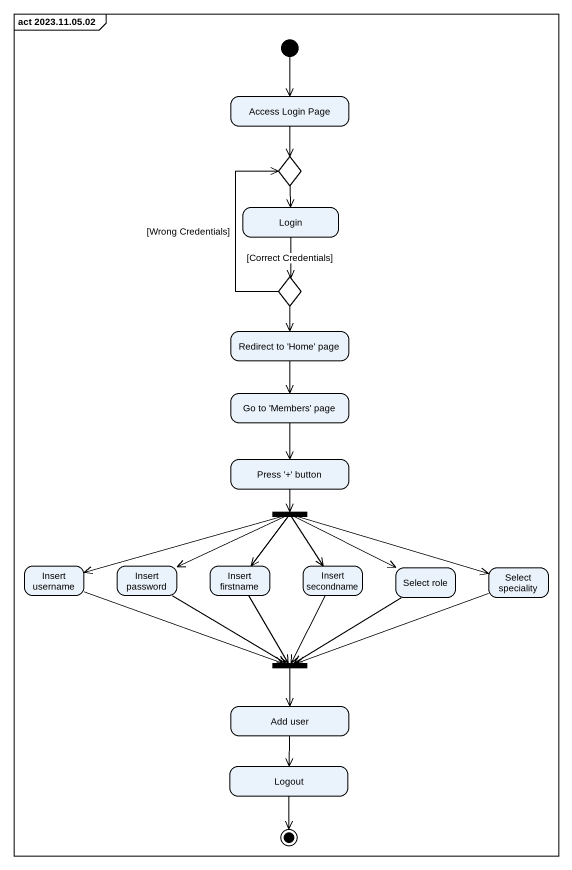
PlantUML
@startuml
mainframe act 2023.11.05.02
hide empty description
state "Access Login Page" as Access_Login_Page
state choice1 <<choice>>
state Login
state choice2 <<choice>>
state "Redirect to 'Home' page" as Redirect_to_Home_page
state "Go to 'Members' page" as Go_to_Members_page
state "Press '+' button" as Press_button
state fork1 <<fork>>
state "Insert username" as Insert_username
state "Insert password" as Insert_password
state "Insert firstname" as Insert_firstname
state "Insert secondname" as Insert_secondname
state "Select role" as Select_role
state "Select speciality" as Select_speciality
state fork2 <<join>>
state "Add user" as Add_user
state Logout
[*] --> Access_Login_Page
Access_Login_Page --> choice1
choice1 --> Login
Login --> choice2 : [Correct Credentials]
choice2 -up-> choice1 : [Wrong Credentials]
choice2 --> Redirect_to_Home_page
Redirect_to_Home_page --> Go_to_Members_page
Go_to_Members_page --> Press_button
Press_button --> fork1
fork1 -left-> Insert_username
fork1 -left-> Insert_password
fork1 --> Insert_firstname
fork1 --> Insert_secondname
fork1 -right-> Select_role
fork1 -right-> Select_speciality
Insert_username -right-> fork2
Insert_password -right-> fork2
Insert_firstname --> fork2
Insert_secondname --> fork2
Select_role --> fork2
Select_speciality -left-> fork2
fork2 --> Add_user
Add_user --> Logout
Logout --> [*]
@enduml
